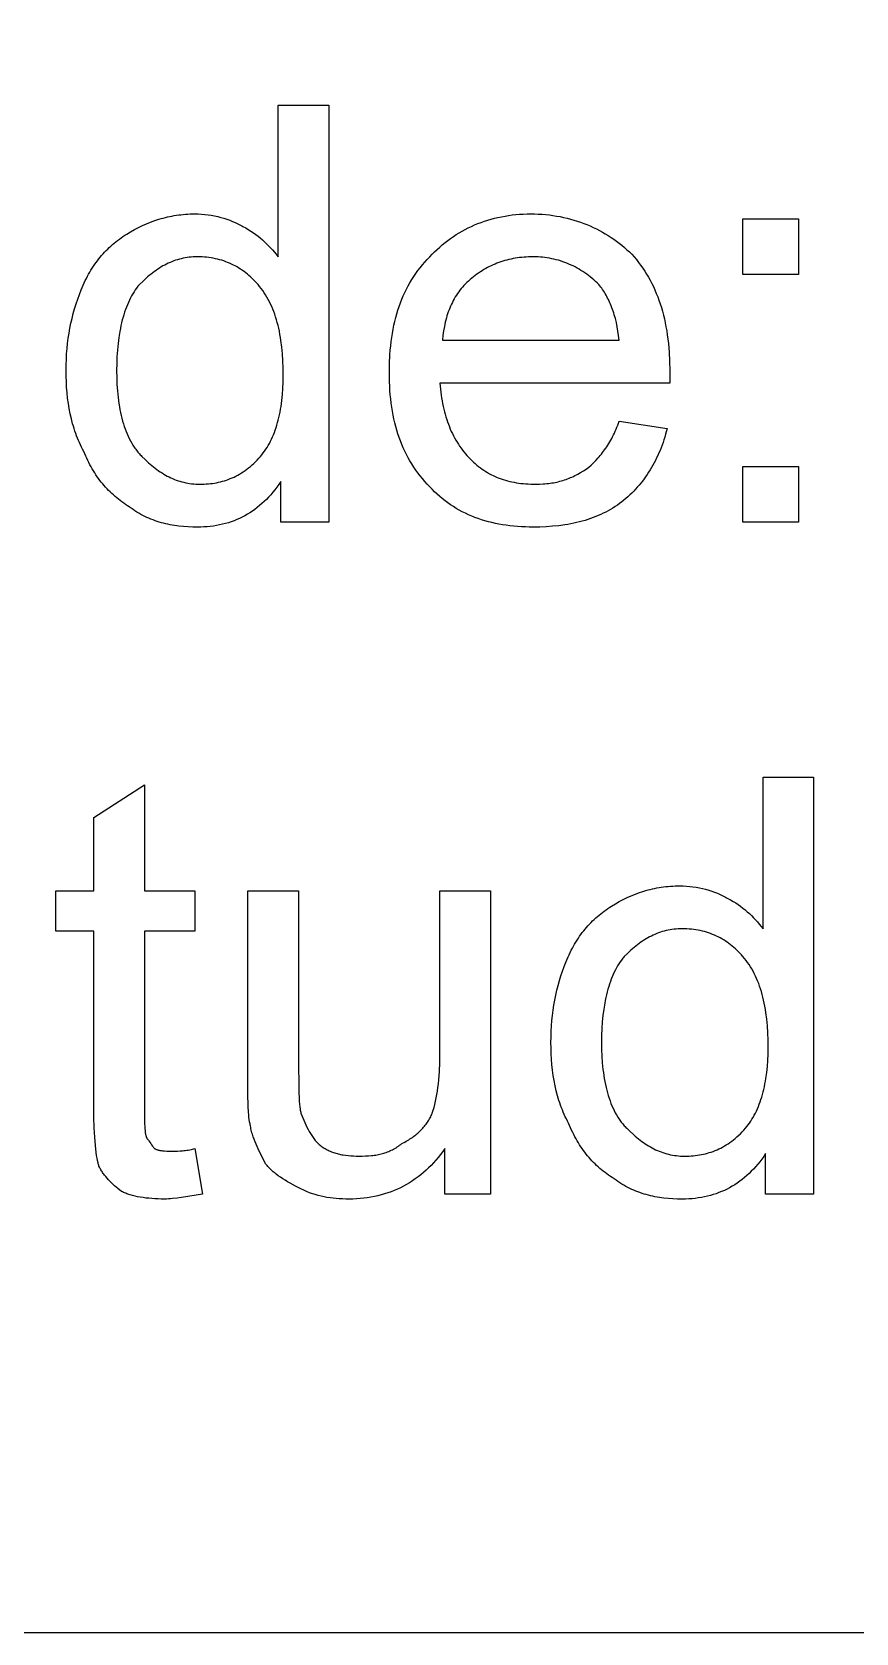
# Model space of a CAD drawing. Header units: millimetres. Extents: x 6840 to 12281, y 13072 to 17462.
# Drawn here: x 7192.1 to 7225.6, y 15221 to 15286.1 of the extents above; entities that cross this region are included whole.
import ezdxf

# ---------------------------------------------------------------- set-up
doc = ezdxf.new("R2010")
doc.units = ezdxf.units.MM
doc.header["$LTSCALE"] = 100
doc.header["$MEASUREMENT"] = 0
doc.layers.add('CUT', color=3, linetype='Continuous')
doc.layers.add('text', color=1, linetype='Continuous')

msp = doc.modelspace()

# ---------------------------------------------------------------- linework, layer by layer
at = {"layer": 'CUT'}
msp.add_lwpolyline([(7107.486, 16314.987), (8601.486, 16314.987), (8601.486, 15220.987), (7107.486, 15220.987), (7107.486, 16314.987)], dxfattribs=at)
at = {"layer": 'text'}
for points in [[(7202.174, 15266.143), (7202.174, 15267.786), (7202.096, 15267.673), (7202.016, 15267.562), (7201.935, 15267.456), (7201.851, 15267.353), (7201.766, 15267.254), (7201.679, 15267.158), (7201.591, 15267.066), (7201.5, 15266.978), (7201.408, 15266.893), (7201.314, 15266.812), (7201.218, 15266.734), (7201.12, 15266.66), (7201.02, 15266.59), (7200.919, 15266.523), (7200.816, 15266.46), (7200.711, 15266.4), (7200.604, 15266.344), (7200.495, 15266.292), (7200.385, 15266.243), (7200.273, 15266.198), (7200.159, 15266.156), (7200.043, 15266.118), (7199.925, 15266.084), (7199.806, 15266.054), (7199.685, 15266.026), (7199.562, 15266.003), (7199.437, 15265.983), (7199.31, 15265.967), (7199.182, 15265.954), (7199.051, 15265.945), (7198.919, 15265.94), (7198.785, 15265.938), (7198.594, 15265.94), (7198.405, 15265.948), (7198.219, 15265.961), (7198.035, 15265.98), (7197.943, 15265.991), (7197.853, 15266.004), (7197.763, 15266.019), (7197.674, 15266.035), (7197.585, 15266.053), (7197.497, 15266.073), (7197.409, 15266.095), (7197.322, 15266.118), (7197.236, 15266.143), (7197.15, 15266.169), (7197.065, 15266.198), (7196.98, 15266.229), (7196.897, 15266.261), (7196.813, 15266.296), (7196.731, 15266.333), (7196.648, 15266.371), (7196.567, 15266.412), (7196.486, 15266.455), (7196.406, 15266.5), (7196.326, 15266.547), (7196.247, 15266.597), (7196.168, 15266.649), (7196.09, 15266.703), (7196.013, 15266.759), (7195.937, 15266.808), (7195.861, 15266.858), (7195.787, 15266.909), (7195.715, 15266.962), (7195.643, 15267.016), (7195.573, 15267.071), (7195.503, 15267.127), (7195.435, 15267.185), (7195.369, 15267.244), (7195.303, 15267.304), (7195.239, 15267.366), (7195.176, 15267.429), (7195.114, 15267.494), (7195.053, 15267.56), (7194.993, 15267.627), (7194.935, 15267.696), (7194.878, 15267.767), (7194.822, 15267.839), (7194.767, 15267.913), (7194.713, 15267.988), (7194.661, 15268.065), (7194.61, 15268.143), (7194.56, 15268.223), (7194.511, 15268.304), (7194.464, 15268.388), (7194.417, 15268.473), (7194.372, 15268.559), (7194.328, 15268.648), (7194.286, 15268.738), (7194.244, 15268.829), (7194.204, 15268.923), (7194.165, 15269.018), (7194.118, 15269.106), (7194.072, 15269.194), (7194.028, 15269.284), (7193.987, 15269.374), (7193.946, 15269.466), (7193.908, 15269.559), (7193.871, 15269.653), (7193.836, 15269.748), (7193.802, 15269.845), (7193.771, 15269.942), (7193.74, 15270.04), (7193.712, 15270.139), (7193.659, 15270.341), (7193.613, 15270.546), (7193.573, 15270.755), (7193.538, 15270.967), (7193.509, 15271.182), (7193.486, 15271.401), (7193.468, 15271.623), (7193.456, 15271.847), (7193.448, 15272.074), (7193.446, 15272.304), (7193.448, 15272.533), (7193.456, 15272.757), (7193.468, 15272.977), (7193.485, 15273.193), (7193.506, 15273.405), (7193.533, 15273.615), (7193.564, 15273.821), (7193.6, 15274.024), (7193.641, 15274.225), (7193.687, 15274.424), (7193.737, 15274.621), (7193.793, 15274.817), (7193.853, 15275.011), (7193.918, 15275.205), (7193.988, 15275.397), (7194.062, 15275.59), (7194.101, 15275.685), (7194.142, 15275.779), (7194.183, 15275.871), (7194.226, 15275.961), (7194.27, 15276.049), (7194.315, 15276.136), (7194.361, 15276.221), (7194.409, 15276.304), (7194.457, 15276.386), (7194.507, 15276.465), (7194.558, 15276.544), (7194.611, 15276.621), (7194.664, 15276.696), (7194.719, 15276.769), (7194.775, 15276.841), (7194.832, 15276.912), (7194.891, 15276.981), (7194.95, 15277.049), (7195.011, 15277.115), (7195.073, 15277.179), (7195.136, 15277.243), (7195.2, 15277.304), (7195.266, 15277.365), (7195.333, 15277.424), (7195.401, 15277.481), (7195.47, 15277.538), (7195.54, 15277.593), (7195.612, 15277.647), (7195.685, 15277.699), (7195.759, 15277.75), (7195.834, 15277.8), (7195.91, 15277.849), (7196.066, 15277.943), (7196.223, 15278.032), (7196.383, 15278.115), (7196.546, 15278.194), (7196.711, 15278.267), (7196.878, 15278.334), (7197.047, 15278.396), (7197.133, 15278.425), (7197.22, 15278.452), (7197.306, 15278.478), (7197.394, 15278.502), (7197.482, 15278.525), (7197.571, 15278.546), (7197.66, 15278.565), (7197.75, 15278.583), (7197.841, 15278.6), (7197.932, 15278.614), (7198.024, 15278.627), (7198.116, 15278.639), (7198.209, 15278.648), (7198.303, 15278.656), (7198.397, 15278.662), (7198.491, 15278.667), (7198.587, 15278.67), (7198.683, 15278.67), (7198.75, 15278.67), (7198.817, 15278.668), (7198.952, 15278.661), (7199.086, 15278.649), (7199.219, 15278.634), (7199.35, 15278.613), (7199.481, 15278.589), (7199.609, 15278.561), (7199.735, 15278.529), (7199.859, 15278.494), (7199.98, 15278.455), (7200.098, 15278.413), (7200.213, 15278.367), (7200.325, 15278.319), (7200.379, 15278.293), (7200.432, 15278.268), (7200.484, 15278.241), (7200.535, 15278.214), (7200.585, 15278.186), (7200.634, 15278.157), (7200.747, 15278.098), (7200.855, 15278.037), (7200.96, 15277.973), (7201.06, 15277.907), (7201.157, 15277.838), (7201.251, 15277.767), (7201.342, 15277.694), (7201.429, 15277.618), (7201.515, 15277.54), (7201.598, 15277.459), (7201.68, 15277.376), (7201.76, 15277.291), (7201.839, 15277.203), (7201.917, 15277.113), (7202.071, 15276.925), (7202.071, 15283.086), (7204.125, 15283.086), (7204.125, 15266.143), (7202.174, 15266.143)], [(7215.933, 15270.251), (7217.884, 15269.943), (7217.823, 15269.714), (7217.789, 15269.601), (7217.754, 15269.49), (7217.717, 15269.38), (7217.678, 15269.272), (7217.638, 15269.164), (7217.595, 15269.059), (7217.551, 15268.954), (7217.505, 15268.851), (7217.457, 15268.749), (7217.408, 15268.648), (7217.356, 15268.549), (7217.303, 15268.452), (7217.248, 15268.356), (7217.191, 15268.261), (7217.132, 15268.168), (7217.072, 15268.076), (7217.01, 15267.986), (7216.945, 15267.898), (7216.88, 15267.811), (7216.812, 15267.726), (7216.742, 15267.642), (7216.671, 15267.56), (7216.598, 15267.48), (7216.523, 15267.401), (7216.446, 15267.324), (7216.368, 15267.249), (7216.288, 15267.175), (7216.205, 15267.103), (7216.122, 15267.033), (7216.036, 15266.965), (7215.948, 15266.899), (7215.859, 15266.835), (7215.768, 15266.773), (7215.675, 15266.714), (7215.58, 15266.658), (7215.484, 15266.603), (7215.386, 15266.551), (7215.287, 15266.501), (7215.185, 15266.454), (7215.082, 15266.408), (7214.978, 15266.365), (7214.872, 15266.324), (7214.764, 15266.285), (7214.655, 15266.249), (7214.544, 15266.214), (7214.431, 15266.182), (7214.318, 15266.152), (7214.202, 15266.123), (7214.085, 15266.097), (7213.967, 15266.073), (7213.847, 15266.051), (7213.726, 15266.031), (7213.48, 15265.997), (7213.228, 15265.971), (7212.971, 15265.953), (7212.709, 15265.942), (7212.442, 15265.938), (7212.279, 15265.939), (7212.118, 15265.944), (7211.959, 15265.952), (7211.802, 15265.962), (7211.647, 15265.976), (7211.493, 15265.993), (7211.342, 15266.013), (7211.192, 15266.036), (7211.045, 15266.062), (7210.899, 15266.092), (7210.755, 15266.124), (7210.614, 15266.16), (7210.474, 15266.199), (7210.336, 15266.241), (7210.201, 15266.287), (7210.067, 15266.336), (7209.936, 15266.388), (7209.807, 15266.444), (7209.68, 15266.502), (7209.555, 15266.565), (7209.432, 15266.63), (7209.312, 15266.699), (7209.194, 15266.772), (7209.078, 15266.848), (7208.964, 15266.927), (7208.852, 15267.01), (7208.743, 15267.096), (7208.636, 15267.186), (7208.532, 15267.279), (7208.429, 15267.376), (7208.33, 15267.477), (7208.232, 15267.581), (7208.128, 15267.688), (7208.027, 15267.797), (7207.931, 15267.909), (7207.837, 15268.024), (7207.747, 15268.14), (7207.661, 15268.26), (7207.578, 15268.381), (7207.499, 15268.505), (7207.423, 15268.631), (7207.351, 15268.76), (7207.281, 15268.891), (7207.216, 15269.025), (7207.154, 15269.161), (7207.095, 15269.299), (7207.039, 15269.44), (7206.987, 15269.583), (7206.938, 15269.729), (7206.893, 15269.877), (7206.85, 15270.027), (7206.811, 15270.18), (7206.775, 15270.335), (7206.743, 15270.493), (7206.713, 15270.653), (7206.687, 15270.815), (7206.664, 15270.98), (7206.644, 15271.147), (7206.627, 15271.317), (7206.613, 15271.489), (7206.603, 15271.664), (7206.595, 15271.841), (7206.589, 15272.202), (7206.595, 15272.581), (7206.613, 15272.948), (7206.627, 15273.127), (7206.644, 15273.303), (7206.664, 15273.477), (7206.687, 15273.647), (7206.713, 15273.815), (7206.743, 15273.98), (7206.775, 15274.141), (7206.811, 15274.301), (7206.85, 15274.457), (7206.893, 15274.611), (7206.938, 15274.762), (7206.987, 15274.91), (7207.039, 15275.055), (7207.095, 15275.198), (7207.154, 15275.338), (7207.216, 15275.475), (7207.281, 15275.61), (7207.351, 15275.742), (7207.423, 15275.872), (7207.499, 15275.999), (7207.578, 15276.124), (7207.661, 15276.245), (7207.747, 15276.365), (7207.837, 15276.482), (7207.931, 15276.596), (7208.027, 15276.708), (7208.128, 15276.818), (7208.232, 15276.925), (7208.33, 15277.029), (7208.429, 15277.131), (7208.531, 15277.229), (7208.636, 15277.324), (7208.743, 15277.416), (7208.852, 15277.505), (7208.963, 15277.591), (7209.076, 15277.674), (7209.191, 15277.754), (7209.309, 15277.83), (7209.428, 15277.903), (7209.55, 15277.973), (7209.673, 15278.04), (7209.798, 15278.104), (7209.926, 15278.164), (7210.055, 15278.221), (7210.185, 15278.275), (7210.318, 15278.325), (7210.452, 15278.372), (7210.588, 15278.416), (7210.726, 15278.456), (7210.865, 15278.493), (7211.006, 15278.526), (7211.149, 15278.556), (7211.293, 15278.583), (7211.438, 15278.606), (7211.585, 15278.626), (7211.733, 15278.642), (7211.883, 15278.654), (7212.034, 15278.663), (7212.186, 15278.669), (7212.339, 15278.67), (7212.493, 15278.669), (7212.645, 15278.663), (7212.796, 15278.654), (7212.945, 15278.642), (7213.094, 15278.626), (7213.24, 15278.607), (7213.386, 15278.584), (7213.53, 15278.558), (7213.672, 15278.529), (7213.813, 15278.496), (7213.952, 15278.46), (7214.09, 15278.421), (7214.226, 15278.379), (7214.36, 15278.334), (7214.493, 15278.285), (7214.624, 15278.234), (7214.753, 15278.18), (7214.88, 15278.122), (7215.005, 15278.062), (7215.129, 15277.999), (7215.25, 15277.932), (7215.37, 15277.864), (7215.487, 15277.792), (7215.603, 15277.717), (7215.716, 15277.64), (7215.827, 15277.56), (7215.936, 15277.478), (7216.043, 15277.393), (7216.147, 15277.305), (7216.249, 15277.215), (7216.349, 15277.123), (7216.447, 15277.028), (7216.541, 15276.92), (7216.633, 15276.811), (7216.722, 15276.699), (7216.807, 15276.584), (7216.89, 15276.468), (7216.97, 15276.348), (7217.047, 15276.226), (7217.12, 15276.102), (7217.191, 15275.975), (7217.259, 15275.845), (7217.323, 15275.713), (7217.385, 15275.578), (7217.444, 15275.441), (7217.499, 15275.301), (7217.552, 15275.158), (7217.602, 15275.012), (7217.648, 15274.864), (7217.692, 15274.713), (7217.733, 15274.56), (7217.77, 15274.403), (7217.805, 15274.244), (7217.836, 15274.082), (7217.865, 15273.917), (7217.89, 15273.75), (7217.913, 15273.579), (7217.933, 15273.406), (7217.949, 15273.23), (7217.963, 15273.05), (7217.981, 15272.683), (7217.987, 15272.304), (7217.987, 15271.791), (7208.643, 15271.791), (7208.666, 15271.544), (7208.696, 15271.305), (7208.713, 15271.188), (7208.733, 15271.072), (7208.754, 15270.959), (7208.778, 15270.847), (7208.803, 15270.738), (7208.829, 15270.63), (7208.858, 15270.523), (7208.888, 15270.419), (7208.92, 15270.316), (7208.954, 15270.216), (7208.99, 15270.117), (7209.028, 15270.02), (7209.067, 15269.924), (7209.108, 15269.831), (7209.151, 15269.739), (7209.196, 15269.649), (7209.243, 15269.561), (7209.291, 15269.474), (7209.342, 15269.39), (7209.394, 15269.307), (7209.447, 15269.226), (7209.503, 15269.147), (7209.561, 15269.07), (7209.62, 15268.994), (7209.681, 15268.921), (7209.744, 15268.849), (7209.808, 15268.779), (7209.875, 15268.71), (7209.943, 15268.644), (7210.011, 15268.58), (7210.08, 15268.519), (7210.15, 15268.46), (7210.22, 15268.403), (7210.291, 15268.349), (7210.364, 15268.297), (7210.436, 15268.247), (7210.51, 15268.199), (7210.585, 15268.154), (7210.661, 15268.111), (7210.738, 15268.07), (7210.816, 15268.031), (7210.894, 15267.994), (7210.975, 15267.96), (7211.056, 15267.927), (7211.138, 15267.897), (7211.222, 15267.869), (7211.307, 15267.843), (7211.393, 15267.819), (7211.481, 15267.797), (7211.57, 15267.777), (7211.66, 15267.759), (7211.752, 15267.743), (7211.845, 15267.729), (7211.94, 15267.717), (7212.037, 15267.707), (7212.135, 15267.698), (7212.235, 15267.692), (7212.336, 15267.687), (7212.44, 15267.684), (7212.545, 15267.684), (7212.696, 15267.686), (7212.843, 15267.693), (7212.915, 15267.699), (7212.986, 15267.705), (7213.056, 15267.713), (7213.125, 15267.722), (7213.194, 15267.732), (7213.261, 15267.744), (7213.327, 15267.756), (7213.393, 15267.77), (7213.458, 15267.785), (7213.522, 15267.801), (7213.586, 15267.819), (7213.648, 15267.838), (7213.711, 15267.857), (7213.772, 15267.878), (7213.834, 15267.901), (7213.894, 15267.924), (7213.955, 15267.949), (7214.014, 15267.975), (7214.074, 15268.002), (7214.133, 15268.03), (7214.192, 15268.06), (7214.25, 15268.09), (7214.367, 15268.155), (7214.483, 15268.225), (7214.598, 15268.3), (7214.694, 15268.379), (7214.79, 15268.463), (7214.886, 15268.553), (7214.98, 15268.648), (7215.073, 15268.748), (7215.119, 15268.8), (7215.165, 15268.854), (7215.21, 15268.909), (7215.255, 15268.965), (7215.299, 15269.023), (7215.343, 15269.083), (7215.386, 15269.144), (7215.428, 15269.206), (7215.47, 15269.27), (7215.511, 15269.335), (7215.551, 15269.403), (7215.59, 15269.471), (7215.629, 15269.542), (7215.667, 15269.614), (7215.704, 15269.687), (7215.74, 15269.763), (7215.774, 15269.84), (7215.808, 15269.918), (7215.841, 15269.999), (7215.873, 15270.081), (7215.904, 15270.165), (7215.933, 15270.251)], [(7220.964, 15276.206), (7220.964, 15278.465), (7223.223, 15278.465), (7223.223, 15276.206), (7220.964, 15276.206)], [(7195.5, 15272.304), (7195.503, 15272.019), (7195.514, 15271.741), (7195.533, 15271.472), (7195.559, 15271.21), (7195.575, 15271.082), (7195.593, 15270.957), (7195.613, 15270.833), (7195.635, 15270.712), (7195.659, 15270.593), (7195.685, 15270.477), (7195.713, 15270.362), (7195.744, 15270.251), (7195.776, 15270.141), (7195.81, 15270.034), (7195.847, 15269.929), (7195.886, 15269.827), (7195.927, 15269.728), (7195.97, 15269.631), (7196.015, 15269.537), (7196.063, 15269.445), (7196.113, 15269.356), (7196.165, 15269.27), (7196.219, 15269.187), (7196.247, 15269.146), (7196.276, 15269.106), (7196.305, 15269.067), (7196.335, 15269.029), (7196.365, 15268.991), (7196.396, 15268.954), (7196.428, 15268.917), (7196.46, 15268.882), (7196.493, 15268.847), (7196.526, 15268.813), (7196.661, 15268.682), (7196.796, 15268.558), (7196.864, 15268.499), (7196.932, 15268.442), (7197, 15268.387), (7197.069, 15268.333), (7197.137, 15268.282), (7197.207, 15268.233), (7197.276, 15268.185), (7197.346, 15268.14), (7197.416, 15268.096), (7197.487, 15268.055), (7197.558, 15268.016), (7197.63, 15267.979), (7197.703, 15267.944), (7197.776, 15267.911), (7197.85, 15267.88), (7197.924, 15267.851), (7198, 15267.825), (7198.076, 15267.801), (7198.153, 15267.779), (7198.23, 15267.759), (7198.309, 15267.741), (7198.389, 15267.726), (7198.469, 15267.713), (7198.551, 15267.703), (7198.633, 15267.694), (7198.717, 15267.688), (7198.802, 15267.685), (7198.888, 15267.684), (7198.974, 15267.684), (7199.06, 15267.687), (7199.145, 15267.692), (7199.23, 15267.698), (7199.314, 15267.707), (7199.397, 15267.717), (7199.48, 15267.73), (7199.562, 15267.745), (7199.643, 15267.761), (7199.724, 15267.78), (7199.805, 15267.801), (7199.884, 15267.824), (7199.964, 15267.85), (7200.042, 15267.878), (7200.12, 15267.908), (7200.197, 15267.94), (7200.274, 15267.975), (7200.35, 15268.013), (7200.426, 15268.052), (7200.501, 15268.095), (7200.575, 15268.14), (7200.649, 15268.187), (7200.722, 15268.237), (7200.794, 15268.29), (7200.866, 15268.346), (7200.937, 15268.404), (7201.008, 15268.465), (7201.078, 15268.529), (7201.148, 15268.595), (7201.216, 15268.665), (7201.285, 15268.738), (7201.352, 15268.813), (7201.409, 15268.882), (7201.464, 15268.953), (7201.518, 15269.026), (7201.569, 15269.102), (7201.619, 15269.18), (7201.666, 15269.26), (7201.713, 15269.343), (7201.757, 15269.428), (7201.799, 15269.515), (7201.84, 15269.604), (7201.879, 15269.696), (7201.916, 15269.79), (7201.951, 15269.886), (7201.984, 15269.984), (7202.016, 15270.084), (7202.046, 15270.186), (7202.074, 15270.291), (7202.1, 15270.398), (7202.124, 15270.506), (7202.147, 15270.617), (7202.167, 15270.73), (7202.186, 15270.845), (7202.219, 15271.08), (7202.244, 15271.323), (7202.262, 15271.574), (7202.273, 15271.833), (7202.277, 15272.099), (7202.273, 15272.402), (7202.262, 15272.696), (7202.243, 15272.98), (7202.217, 15273.254), (7202.183, 15273.519), (7202.163, 15273.647), (7202.141, 15273.774), (7202.117, 15273.898), (7202.091, 15274.019), (7202.063, 15274.138), (7202.033, 15274.255), (7202, 15274.369), (7201.966, 15274.481), (7201.929, 15274.591), (7201.891, 15274.698), (7201.85, 15274.803), (7201.806, 15274.905), (7201.761, 15275.005), (7201.713, 15275.102), (7201.664, 15275.197), (7201.611, 15275.29), (7201.557, 15275.38), (7201.5, 15275.468), (7201.441, 15275.553), (7201.38, 15275.637), (7201.316, 15275.717), (7201.25, 15275.795), (7201.191, 15275.862), (7201.132, 15275.926), (7201.071, 15275.989), (7201.009, 15276.05), (7200.946, 15276.109), (7200.882, 15276.166), (7200.816, 15276.222), (7200.749, 15276.275), (7200.681, 15276.326), (7200.612, 15276.376), (7200.542, 15276.423), (7200.47, 15276.469), (7200.397, 15276.512), (7200.323, 15276.553), (7200.248, 15276.592), (7200.172, 15276.63), (7200.094, 15276.665), (7200.015, 15276.698), (7199.935, 15276.728), (7199.854, 15276.757), (7199.772, 15276.783), (7199.688, 15276.808), (7199.603, 15276.83), (7199.517, 15276.849), (7199.43, 15276.867), (7199.341, 15276.882), (7199.252, 15276.895), (7199.161, 15276.906), (7199.069, 15276.914), (7198.976, 15276.92), (7198.881, 15276.924), (7198.785, 15276.925), (7198.699, 15276.924), (7198.615, 15276.92), (7198.531, 15276.914), (7198.448, 15276.906), (7198.366, 15276.895), (7198.286, 15276.882), (7198.206, 15276.867), (7198.128, 15276.849), (7198.05, 15276.83), (7197.973, 15276.808), (7197.897, 15276.783), (7197.822, 15276.757), (7197.747, 15276.728), (7197.673, 15276.698), (7197.6, 15276.665), (7197.528, 15276.63), (7197.456, 15276.592), (7197.384, 15276.553), (7197.314, 15276.512), (7197.243, 15276.469), (7197.173, 15276.423), (7197.104, 15276.376), (7197.035, 15276.326), (7196.966, 15276.275), (7196.898, 15276.222), (7196.829, 15276.166), (7196.761, 15276.109), (7196.694, 15276.05), (7196.559, 15275.926), (7196.424, 15275.795), (7196.395, 15275.761), (7196.367, 15275.726), (7196.339, 15275.691), (7196.312, 15275.655), (7196.259, 15275.58), (7196.207, 15275.502), (7196.158, 15275.422), (7196.11, 15275.338), (7196.064, 15275.252), (7196.019, 15275.163), (7195.977, 15275.072), (7195.936, 15274.977), (7195.898, 15274.88), (7195.861, 15274.781), (7195.825, 15274.679), (7195.792, 15274.574), (7195.76, 15274.467), (7195.731, 15274.358), (7195.703, 15274.246), (7195.677, 15274.132), (7195.652, 15274.015), (7195.63, 15273.896), (7195.59, 15273.652), (7195.557, 15273.398), (7195.532, 15273.137), (7195.514, 15272.867), (7195.503, 15272.589), (7195.5, 15272.304)], [(7208.745, 15273.536), (7215.933, 15273.536), (7215.911, 15273.725), (7215.885, 15273.907), (7215.854, 15274.082), (7215.819, 15274.25), (7215.78, 15274.412), (7215.736, 15274.567), (7215.713, 15274.642), (7215.689, 15274.716), (7215.664, 15274.788), (7215.638, 15274.858), (7215.611, 15274.927), (7215.583, 15274.995), (7215.555, 15275.061), (7215.525, 15275.126), (7215.495, 15275.189), (7215.463, 15275.251), (7215.432, 15275.311), (7215.399, 15275.37), (7215.365, 15275.428), (7215.331, 15275.484), (7215.296, 15275.539), (7215.261, 15275.593), (7215.224, 15275.645), (7215.187, 15275.697), (7215.15, 15275.747), (7215.112, 15275.795), (7215.044, 15275.862), (7214.975, 15275.926), (7214.904, 15275.989), (7214.833, 15276.05), (7214.76, 15276.109), (7214.686, 15276.166), (7214.612, 15276.222), (7214.536, 15276.275), (7214.459, 15276.326), (7214.381, 15276.376), (7214.302, 15276.423), (7214.222, 15276.469), (7214.141, 15276.512), (7214.059, 15276.553), (7213.976, 15276.592), (7213.892, 15276.63), (7213.808, 15276.665), (7213.722, 15276.698), (7213.636, 15276.728), (7213.548, 15276.757), (7213.46, 15276.783), (7213.371, 15276.808), (7213.282, 15276.83), (7213.191, 15276.849), (7213.1, 15276.867), (7213.008, 15276.882), (7212.915, 15276.895), (7212.822, 15276.906), (7212.728, 15276.914), (7212.633, 15276.92), (7212.538, 15276.924), (7212.442, 15276.925), (7212.346, 15276.924), (7212.252, 15276.921), (7212.158, 15276.917), (7212.066, 15276.91), (7211.975, 15276.902), (7211.885, 15276.892), (7211.797, 15276.881), (7211.709, 15276.867), (7211.622, 15276.852), (7211.536, 15276.835), (7211.452, 15276.816), (7211.368, 15276.795), (7211.285, 15276.772), (7211.204, 15276.748), (7211.123, 15276.722), (7211.043, 15276.694), (7210.964, 15276.664), (7210.886, 15276.632), (7210.809, 15276.599), (7210.732, 15276.564), (7210.657, 15276.527), (7210.582, 15276.488), (7210.508, 15276.447), (7210.435, 15276.405), (7210.362, 15276.361), (7210.291, 15276.315), (7210.22, 15276.267), (7210.149, 15276.217), (7210.08, 15276.166), (7210.011, 15276.113), (7209.943, 15276.058), (7209.875, 15276.001), (7209.809, 15275.942), (7209.745, 15275.883), (7209.683, 15275.822), (7209.624, 15275.76), (7209.567, 15275.697), (7209.513, 15275.632), (7209.46, 15275.567), (7209.41, 15275.5), (7209.361, 15275.432), (7209.315, 15275.363), (7209.271, 15275.293), (7209.229, 15275.221), (7209.189, 15275.148), (7209.15, 15275.074), (7209.114, 15274.999), (7209.079, 15274.923), (7209.046, 15274.845), (7209.015, 15274.766), (7208.986, 15274.686), (7208.958, 15274.605), (7208.932, 15274.522), (7208.908, 15274.439), (7208.885, 15274.354), (7208.864, 15274.268), (7208.844, 15274.181), (7208.826, 15274.092), (7208.794, 15273.912), (7208.767, 15273.726), (7208.745, 15273.536)], [(7220.964, 15266.143), (7220.964, 15268.402), (7223.223, 15268.402), (7223.223, 15266.143), (7220.964, 15266.143)], [(7198.683, 15240.679), (7198.991, 15238.83), (7198.144, 15238.689), (7197.956, 15238.663), (7197.778, 15238.643), (7197.692, 15238.635), (7197.609, 15238.63), (7197.529, 15238.626), (7197.451, 15238.625), (7197.317, 15238.626), (7197.186, 15238.63), (7197.058, 15238.636), (7196.932, 15238.644), (7196.81, 15238.655), (7196.691, 15238.668), (7196.575, 15238.684), (7196.462, 15238.702), (7196.353, 15238.722), (7196.248, 15238.745), (7196.147, 15238.771), (7196.05, 15238.798), (7196.003, 15238.813), (7195.957, 15238.828), (7195.912, 15238.844), (7195.868, 15238.861), (7195.826, 15238.878), (7195.784, 15238.896), (7195.744, 15238.914), (7195.705, 15238.933), (7195.556, 15239.049), (7195.485, 15239.107), (7195.416, 15239.166), (7195.35, 15239.225), (7195.286, 15239.285), (7195.225, 15239.346), (7195.166, 15239.408), (7195.109, 15239.471), (7195.055, 15239.536), (7195.003, 15239.602), (7194.979, 15239.635), (7194.954, 15239.669), (7194.93, 15239.704), (7194.907, 15239.739), (7194.885, 15239.774), (7194.863, 15239.81), (7194.841, 15239.847), (7194.821, 15239.884), (7194.8, 15239.922), (7194.781, 15239.96), (7194.771, 15239.99), (7194.762, 15240.024), (7194.752, 15240.06), (7194.743, 15240.099), (7194.724, 15240.187), (7194.705, 15240.287), (7194.688, 15240.399), (7194.671, 15240.523), (7194.64, 15240.807), (7194.613, 15241.139), (7194.593, 15241.519), (7194.58, 15241.948), (7194.576, 15242.424), (7194.576, 15249.509), (7193.035, 15249.509), (7193.035, 15251.152), (7194.576, 15251.152), (7194.576, 15254.13), (7196.629, 15255.465), (7196.629, 15251.152), (7198.683, 15251.152), (7198.683, 15249.509), (7196.629, 15249.509), (7196.629, 15242.321), (7196.631, 15241.898), (7196.635, 15241.715), (7196.642, 15241.551), (7196.647, 15241.477), (7196.654, 15241.407), (7196.662, 15241.342), (7196.667, 15241.311), (7196.672, 15241.282), (7196.678, 15241.254), (7196.684, 15241.226), (7196.691, 15241.201), (7196.698, 15241.176), (7196.702, 15241.164), (7196.706, 15241.152), (7196.71, 15241.141), (7196.714, 15241.13), (7196.718, 15241.119), (7196.722, 15241.109), (7196.727, 15241.099), (7196.732, 15241.089), (7196.741, 15241.079), (7196.751, 15241.069), (7196.761, 15241.058), (7196.77, 15241.046), (7196.79, 15241.022), (7196.809, 15240.996), (7196.847, 15240.941), (7196.886, 15240.884), (7196.924, 15240.827), (7196.963, 15240.772), (7196.982, 15240.746), (7197.001, 15240.721), (7197.011, 15240.71), (7197.021, 15240.699), (7197.03, 15240.688), (7197.04, 15240.679), (7197.059, 15240.669), (7197.078, 15240.66), (7197.098, 15240.652), (7197.117, 15240.645), (7197.137, 15240.638), (7197.156, 15240.631), (7197.176, 15240.625), (7197.195, 15240.619), (7197.215, 15240.614), (7197.236, 15240.609), (7197.256, 15240.605), (7197.276, 15240.601), (7197.297, 15240.597), (7197.318, 15240.594), (7197.361, 15240.589), (7197.405, 15240.584), (7197.45, 15240.581), (7197.545, 15240.577), (7197.759, 15240.576), (7197.975, 15240.577), (7198.078, 15240.581), (7198.13, 15240.584), (7198.182, 15240.589), (7198.236, 15240.594), (7198.291, 15240.601), (7198.348, 15240.609), (7198.408, 15240.619), (7198.471, 15240.631), (7198.538, 15240.645), (7198.683, 15240.679)], [(7221.889, 15238.83), (7221.889, 15240.473), (7221.811, 15240.359), (7221.731, 15240.249), (7221.649, 15240.143), (7221.566, 15240.04), (7221.481, 15239.941), (7221.394, 15239.845), (7221.305, 15239.753), (7221.215, 15239.665), (7221.122, 15239.58), (7221.028, 15239.499), (7220.932, 15239.421), (7220.835, 15239.347), (7220.735, 15239.277), (7220.634, 15239.21), (7220.53, 15239.147), (7220.425, 15239.087), (7220.319, 15239.031), (7220.21, 15238.979), (7220.1, 15238.93), (7219.987, 15238.885), (7219.873, 15238.843), (7219.758, 15238.805), (7219.64, 15238.771), (7219.521, 15238.74), (7219.399, 15238.713), (7219.276, 15238.69), (7219.151, 15238.67), (7219.025, 15238.654), (7218.896, 15238.641), (7218.766, 15238.632), (7218.634, 15238.627), (7218.5, 15238.625), (7218.309, 15238.627), (7218.12, 15238.635), (7217.933, 15238.648), (7217.749, 15238.667), (7217.658, 15238.678), (7217.568, 15238.691), (7217.478, 15238.706), (7217.388, 15238.722), (7217.3, 15238.74), (7217.211, 15238.76), (7217.124, 15238.781), (7217.037, 15238.805), (7216.951, 15238.83), (7216.865, 15238.856), (7216.78, 15238.885), (7216.695, 15238.916), (7216.611, 15238.948), (7216.528, 15238.983), (7216.445, 15239.019), (7216.363, 15239.058), (7216.282, 15239.099), (7216.201, 15239.142), (7216.12, 15239.187), (7216.041, 15239.234), (7215.961, 15239.284), (7215.883, 15239.336), (7215.805, 15239.39), (7215.728, 15239.446), (7215.651, 15239.495), (7215.576, 15239.545), (7215.502, 15239.596), (7215.429, 15239.649), (7215.358, 15239.702), (7215.287, 15239.757), (7215.218, 15239.814), (7215.15, 15239.872), (7215.083, 15239.931), (7215.018, 15239.991), (7214.953, 15240.053), (7214.89, 15240.116), (7214.828, 15240.181), (7214.768, 15240.247), (7214.708, 15240.314), (7214.65, 15240.383), (7214.592, 15240.454), (7214.536, 15240.526), (7214.482, 15240.6), (7214.428, 15240.675), (7214.376, 15240.751), (7214.325, 15240.83), (7214.275, 15240.91), (7214.226, 15240.991), (7214.179, 15241.075), (7214.132, 15241.16), (7214.087, 15241.246), (7214.043, 15241.335), (7214, 15241.425), (7213.959, 15241.516), (7213.919, 15241.61), (7213.879, 15241.705), (7213.832, 15241.793), (7213.787, 15241.881), (7213.743, 15241.971), (7213.701, 15242.061), (7213.661, 15242.153), (7213.623, 15242.246), (7213.586, 15242.34), (7213.551, 15242.435), (7213.517, 15242.532), (7213.485, 15242.629), (7213.455, 15242.727), (7213.426, 15242.826), (7213.374, 15243.028), (7213.328, 15243.233), (7213.287, 15243.441), (7213.253, 15243.654), (7213.224, 15243.869), (7213.201, 15244.088), (7213.183, 15244.31), (7213.171, 15244.534), (7213.163, 15244.761), (7213.161, 15244.991), (7213.163, 15245.22), (7213.17, 15245.444), (7213.182, 15245.664), (7213.199, 15245.88), (7213.221, 15246.092), (7213.247, 15246.302), (7213.279, 15246.508), (7213.315, 15246.711), (7213.356, 15246.912), (7213.401, 15247.111), (7213.452, 15247.308), (7213.507, 15247.504), (7213.567, 15247.698), (7213.632, 15247.891), (7213.702, 15248.084), (7213.777, 15248.277), (7213.816, 15248.372), (7213.856, 15248.466), (7213.898, 15248.558), (7213.94, 15248.648), (7213.984, 15248.736), (7214.029, 15248.823), (7214.076, 15248.908), (7214.123, 15248.991), (7214.172, 15249.072), (7214.222, 15249.152), (7214.273, 15249.231), (7214.326, 15249.308), (7214.379, 15249.383), (7214.434, 15249.456), (7214.49, 15249.528), (7214.547, 15249.599), (7214.605, 15249.668), (7214.665, 15249.736), (7214.726, 15249.802), (7214.788, 15249.866), (7214.851, 15249.929), (7214.915, 15249.991), (7214.981, 15250.052), (7215.047, 15250.111), (7215.115, 15250.168), (7215.185, 15250.225), (7215.255, 15250.28), (7215.327, 15250.334), (7215.399, 15250.386), (7215.473, 15250.437), (7215.549, 15250.487), (7215.625, 15250.536), (7215.78, 15250.63), (7215.938, 15250.719), (7216.098, 15250.802), (7216.26, 15250.881), (7216.425, 15250.954), (7216.593, 15251.021), (7216.762, 15251.083), (7216.848, 15251.112), (7216.934, 15251.139), (7217.021, 15251.165), (7217.109, 15251.189), (7217.197, 15251.212), (7217.286, 15251.233), (7217.375, 15251.252), (7217.465, 15251.27), (7217.555, 15251.287), (7217.647, 15251.301), (7217.738, 15251.314), (7217.831, 15251.326), (7217.924, 15251.335), (7218.017, 15251.343), (7218.111, 15251.349), (7218.206, 15251.354), (7218.301, 15251.356), (7218.397, 15251.357), (7218.465, 15251.357), (7218.532, 15251.355), (7218.667, 15251.348), (7218.8, 15251.336), (7218.933, 15251.32), (7219.065, 15251.3), (7219.195, 15251.276), (7219.324, 15251.248), (7219.45, 15251.216), (7219.574, 15251.181), (7219.695, 15251.142), (7219.813, 15251.099), (7219.928, 15251.054), (7220.039, 15251.006), (7220.093, 15250.98), (7220.147, 15250.954), (7220.199, 15250.928), (7220.25, 15250.9), (7220.3, 15250.873), (7220.348, 15250.844), (7220.462, 15250.785), (7220.57, 15250.724), (7220.675, 15250.66), (7220.775, 15250.594), (7220.872, 15250.525), (7220.966, 15250.454), (7221.056, 15250.381), (7221.144, 15250.305), (7221.23, 15250.227), (7221.313, 15250.146), (7221.395, 15250.063), (7221.475, 15249.978), (7221.554, 15249.89), (7221.631, 15249.799), (7221.786, 15249.612), (7221.786, 15255.773), (7223.84, 15255.773), (7223.84, 15238.83), (7221.889, 15238.83)], [(7208.848, 15238.83), (7208.848, 15240.679), (7208.76, 15240.555), (7208.67, 15240.435), (7208.577, 15240.319), (7208.483, 15240.207), (7208.385, 15240.098), (7208.286, 15239.993), (7208.184, 15239.892), (7208.08, 15239.795), (7207.973, 15239.701), (7207.865, 15239.611), (7207.754, 15239.525), (7207.641, 15239.442), (7207.525, 15239.364), (7207.408, 15239.289), (7207.288, 15239.218), (7207.167, 15239.151), (7207.043, 15239.088), (7206.917, 15239.029), (7206.789, 15238.974), (7206.659, 15238.923), (7206.527, 15238.876), (7206.393, 15238.832), (7206.257, 15238.793), (7206.119, 15238.758), (7205.979, 15238.727), (7205.837, 15238.7), (7205.693, 15238.677), (7205.548, 15238.658), (7205.4, 15238.644), (7205.251, 15238.633), (7205.099, 15238.627), (7204.946, 15238.625), (7204.813, 15238.626), (7204.681, 15238.63), (7204.552, 15238.636), (7204.425, 15238.646), (7204.299, 15238.658), (7204.176, 15238.674), (7204.053, 15238.692), (7203.932, 15238.715), (7203.813, 15238.741), (7203.694, 15238.77), (7203.576, 15238.804), (7203.459, 15238.842), (7203.343, 15238.883), (7203.227, 15238.93), (7203.111, 15238.98), (7202.995, 15239.036), (7202.769, 15239.151), (7202.554, 15239.268), (7202.451, 15239.328), (7202.351, 15239.388), (7202.254, 15239.449), (7202.161, 15239.511), (7202.071, 15239.574), (7201.986, 15239.638), (7201.944, 15239.671), (7201.904, 15239.704), (7201.864, 15239.738), (7201.826, 15239.772), (7201.788, 15239.807), (7201.752, 15239.842), (7201.717, 15239.877), (7201.683, 15239.913), (7201.65, 15239.95), (7201.618, 15239.987), (7201.587, 15240.024), (7201.558, 15240.062), (7201.389, 15240.39), (7201.3, 15240.568), (7201.211, 15240.756), (7201.169, 15240.853), (7201.128, 15240.953), (7201.089, 15241.055), (7201.052, 15241.16), (7201.019, 15241.267), (7201.004, 15241.321), (7200.989, 15241.376), (7200.976, 15241.432), (7200.963, 15241.488), (7200.952, 15241.545), (7200.942, 15241.603), (7200.932, 15241.642), (7200.924, 15241.682), (7200.915, 15241.724), (7200.908, 15241.767), (7200.894, 15241.856), (7200.882, 15241.951), (7200.872, 15242.051), (7200.864, 15242.157), (7200.852, 15242.386), (7200.841, 15242.917), (7200.839, 15243.554), (7200.839, 15251.152), (7202.893, 15251.152), (7202.893, 15244.375), (7202.905, 15242.976), (7202.918, 15242.713), (7202.926, 15242.594), (7202.936, 15242.483), (7202.948, 15242.38), (7202.961, 15242.285), (7202.969, 15242.24), (7202.977, 15242.197), (7202.986, 15242.155), (7202.995, 15242.116), (7203.153, 15241.734), (7203.194, 15241.641), (7203.237, 15241.549), (7203.282, 15241.459), (7203.329, 15241.372), (7203.353, 15241.329), (7203.378, 15241.286), (7203.404, 15241.245), (7203.431, 15241.204), (7203.458, 15241.163), (7203.486, 15241.124), (7203.514, 15241.085), (7203.544, 15241.048), (7203.575, 15241.011), (7203.606, 15240.975), (7203.639, 15240.94), (7203.672, 15240.906), (7203.707, 15240.873), (7203.742, 15240.841), (7203.779, 15240.811), (7203.817, 15240.781), (7203.856, 15240.753), (7203.895, 15240.726), (7203.935, 15240.7), (7203.976, 15240.675), (7204.017, 15240.651), (7204.059, 15240.629), (7204.101, 15240.607), (7204.144, 15240.587), (7204.188, 15240.568), (7204.232, 15240.549), (7204.277, 15240.532), (7204.322, 15240.516), (7204.368, 15240.501), (7204.415, 15240.486), (7204.462, 15240.473), (7204.51, 15240.46), (7204.558, 15240.449), (7204.607, 15240.438), (7204.657, 15240.428), (7204.707, 15240.419), (7204.809, 15240.404), (7204.914, 15240.391), (7205.021, 15240.382), (7205.131, 15240.376), (7205.243, 15240.372), (7205.357, 15240.37), (7205.489, 15240.372), (7205.617, 15240.376), (7205.741, 15240.383), (7205.861, 15240.393), (7205.919, 15240.399), (7205.977, 15240.407), (7206.034, 15240.415), (7206.09, 15240.425), (7206.145, 15240.435), (7206.2, 15240.447), (7206.254, 15240.459), (7206.307, 15240.473), (7206.359, 15240.488), (7206.412, 15240.505), (7206.463, 15240.522), (7206.514, 15240.541), (7206.565, 15240.561), (7206.615, 15240.583), (7206.665, 15240.606), (7206.714, 15240.63), (7206.763, 15240.656), (7206.812, 15240.684), (7206.861, 15240.713), (7206.91, 15240.744), (7206.958, 15240.776), (7207.006, 15240.81), (7207.054, 15240.846), (7207.103, 15240.884), (7207.216, 15240.943), (7207.27, 15240.973), (7207.324, 15241.004), (7207.376, 15241.036), (7207.427, 15241.068), (7207.477, 15241.101), (7207.526, 15241.134), (7207.574, 15241.168), (7207.62, 15241.203), (7207.665, 15241.238), (7207.709, 15241.274), (7207.752, 15241.31), (7207.793, 15241.347), (7207.834, 15241.385), (7207.873, 15241.423), (7207.911, 15241.462), (7207.947, 15241.501), (7207.983, 15241.541), (7208.017, 15241.582), (7208.05, 15241.623), (7208.082, 15241.665), (7208.113, 15241.707), (7208.142, 15241.75), (7208.17, 15241.794), (7208.198, 15241.838), (7208.223, 15241.883), (7208.248, 15241.928), (7208.272, 15241.974), (7208.294, 15242.021), (7208.315, 15242.068), (7208.335, 15242.116), (7208.372, 15242.233), (7208.407, 15242.353), (7208.439, 15242.475), (7208.469, 15242.602), (7208.497, 15242.733), (7208.522, 15242.869), (7208.545, 15243.009), (7208.566, 15243.156), (7208.584, 15243.308), (7208.599, 15243.467), (7208.624, 15243.805), (7208.638, 15244.175), (7208.643, 15244.58), (7208.643, 15251.152), (7210.696, 15251.152), (7210.696, 15238.83), (7208.848, 15238.83)], [(7215.214, 15244.991), (7215.218, 15244.706), (7215.229, 15244.428), (7215.248, 15244.159), (7215.274, 15243.897), (7215.29, 15243.769), (7215.308, 15243.644), (7215.328, 15243.52), (7215.35, 15243.399), (7215.374, 15243.28), (7215.4, 15243.164), (7215.428, 15243.049), (7215.458, 15242.938), (7215.491, 15242.828), (7215.525, 15242.721), (7215.562, 15242.616), (7215.6, 15242.514), (7215.641, 15242.415), (7215.684, 15242.318), (7215.73, 15242.224), (7215.777, 15242.132), (7215.827, 15242.043), (7215.879, 15241.957), (7215.934, 15241.874), (7215.962, 15241.833), (7215.991, 15241.793), (7216.02, 15241.754), (7216.05, 15241.715), (7216.08, 15241.678), (7216.111, 15241.641), (7216.143, 15241.604), (7216.175, 15241.569), (7216.208, 15241.534), (7216.241, 15241.5), (7216.376, 15241.369), (7216.511, 15241.245), (7216.579, 15241.186), (7216.647, 15241.129), (7216.715, 15241.074), (7216.783, 15241.02), (7216.852, 15240.969), (7216.921, 15240.92), (7216.991, 15240.872), (7217.061, 15240.827), (7217.131, 15240.783), (7217.202, 15240.742), (7217.273, 15240.703), (7217.345, 15240.666), (7217.417, 15240.631), (7217.491, 15240.598), (7217.564, 15240.567), (7217.639, 15240.538), (7217.714, 15240.512), (7217.79, 15240.488), (7217.867, 15240.466), (7217.945, 15240.446), (7218.024, 15240.428), (7218.103, 15240.413), (7218.184, 15240.4), (7218.265, 15240.39), (7218.348, 15240.381), (7218.432, 15240.375), (7218.517, 15240.372), (7218.603, 15240.37), (7218.689, 15240.371), (7218.775, 15240.374), (7218.86, 15240.379), (7218.945, 15240.385), (7219.028, 15240.394), (7219.112, 15240.404), (7219.195, 15240.417), (7219.277, 15240.431), (7219.358, 15240.448), (7219.439, 15240.467), (7219.519, 15240.488), (7219.599, 15240.511), (7219.678, 15240.537), (7219.757, 15240.565), (7219.835, 15240.595), (7219.912, 15240.627), (7219.989, 15240.662), (7220.065, 15240.699), (7220.14, 15240.739), (7220.215, 15240.782), (7220.29, 15240.827), (7220.363, 15240.874), (7220.436, 15240.924), (7220.509, 15240.977), (7220.581, 15241.032), (7220.652, 15241.091), (7220.723, 15241.152), (7220.793, 15241.216), (7220.862, 15241.282), (7220.931, 15241.352), (7220.999, 15241.424), (7221.067, 15241.5), (7221.124, 15241.569), (7221.179, 15241.64), (7221.232, 15241.713), (7221.284, 15241.789), (7221.333, 15241.867), (7221.381, 15241.947), (7221.427, 15242.03), (7221.471, 15242.114), (7221.514, 15242.202), (7221.554, 15242.291), (7221.593, 15242.383), (7221.63, 15242.476), (7221.665, 15242.572), (7221.699, 15242.671), (7221.73, 15242.771), (7221.76, 15242.873), (7221.788, 15242.978), (7221.814, 15243.084), (7221.839, 15243.193), (7221.861, 15243.304), (7221.882, 15243.417), (7221.901, 15243.531), (7221.934, 15243.767), (7221.959, 15244.01), (7221.977, 15244.261), (7221.988, 15244.52), (7221.991, 15244.786), (7221.988, 15245.089), (7221.977, 15245.383), (7221.958, 15245.667), (7221.932, 15245.941), (7221.898, 15246.206), (7221.878, 15246.334), (7221.856, 15246.461), (7221.832, 15246.585), (7221.806, 15246.706), (7221.778, 15246.825), (7221.747, 15246.942), (7221.715, 15247.056), (7221.681, 15247.168), (7221.644, 15247.278), (7221.605, 15247.385), (7221.564, 15247.49), (7221.521, 15247.592), (7221.476, 15247.692), (7221.428, 15247.789), (7221.378, 15247.884), (7221.326, 15247.977), (7221.272, 15248.067), (7221.215, 15248.155), (7221.156, 15248.24), (7221.094, 15248.323), (7221.031, 15248.404), (7220.964, 15248.482), (7220.906, 15248.549), (7220.847, 15248.613), (7220.786, 15248.676), (7220.724, 15248.737), (7220.661, 15248.796), (7220.596, 15248.853), (7220.531, 15248.909), (7220.464, 15248.962), (7220.396, 15249.013), (7220.327, 15249.063), (7220.256, 15249.11), (7220.185, 15249.156), (7220.112, 15249.199), (7220.038, 15249.24), (7219.963, 15249.279), (7219.886, 15249.317), (7219.809, 15249.352), (7219.73, 15249.385), (7219.65, 15249.415), (7219.569, 15249.444), (7219.486, 15249.47), (7219.403, 15249.495), (7219.318, 15249.517), (7219.232, 15249.536), (7219.144, 15249.554), (7219.056, 15249.569), (7218.966, 15249.582), (7218.876, 15249.593), (7218.783, 15249.601), (7218.69, 15249.607), (7218.596, 15249.611), (7218.5, 15249.612), (7218.414, 15249.611), (7218.329, 15249.607), (7218.245, 15249.601), (7218.163, 15249.593), (7218.081, 15249.582), (7218.001, 15249.569), (7217.921, 15249.554), (7217.842, 15249.536), (7217.765, 15249.517), (7217.688, 15249.495), (7217.612, 15249.47), (7217.536, 15249.444), (7217.462, 15249.415), (7217.388, 15249.385), (7217.315, 15249.352), (7217.242, 15249.317), (7217.17, 15249.279), (7217.099, 15249.24), (7217.028, 15249.199), (7216.958, 15249.156), (7216.888, 15249.11), (7216.819, 15249.063), (7216.749, 15249.013), (7216.681, 15248.962), (7216.612, 15248.909), (7216.544, 15248.853), (7216.476, 15248.796), (7216.408, 15248.737), (7216.273, 15248.613), (7216.138, 15248.482), (7216.11, 15248.448), (7216.082, 15248.413), (7216.054, 15248.378), (7216.027, 15248.342), (7215.973, 15248.267), (7215.922, 15248.189), (7215.872, 15248.109), (7215.824, 15248.025), (7215.778, 15247.939), (7215.734, 15247.85), (7215.692, 15247.759), (7215.651, 15247.664), (7215.612, 15247.567), (7215.575, 15247.468), (7215.54, 15247.366), (7215.507, 15247.261), (7215.475, 15247.154), (7215.445, 15247.045), (7215.417, 15246.933), (7215.391, 15246.819), (7215.367, 15246.702), (7215.344, 15246.583), (7215.305, 15246.339), (7215.272, 15246.085), (7215.247, 15245.824), (7215.229, 15245.554), (7215.218, 15245.276), (7215.214, 15244.991)]]:
    msp.add_lwpolyline(points, dxfattribs=at)

doc.saveas('drawing.dxf')
